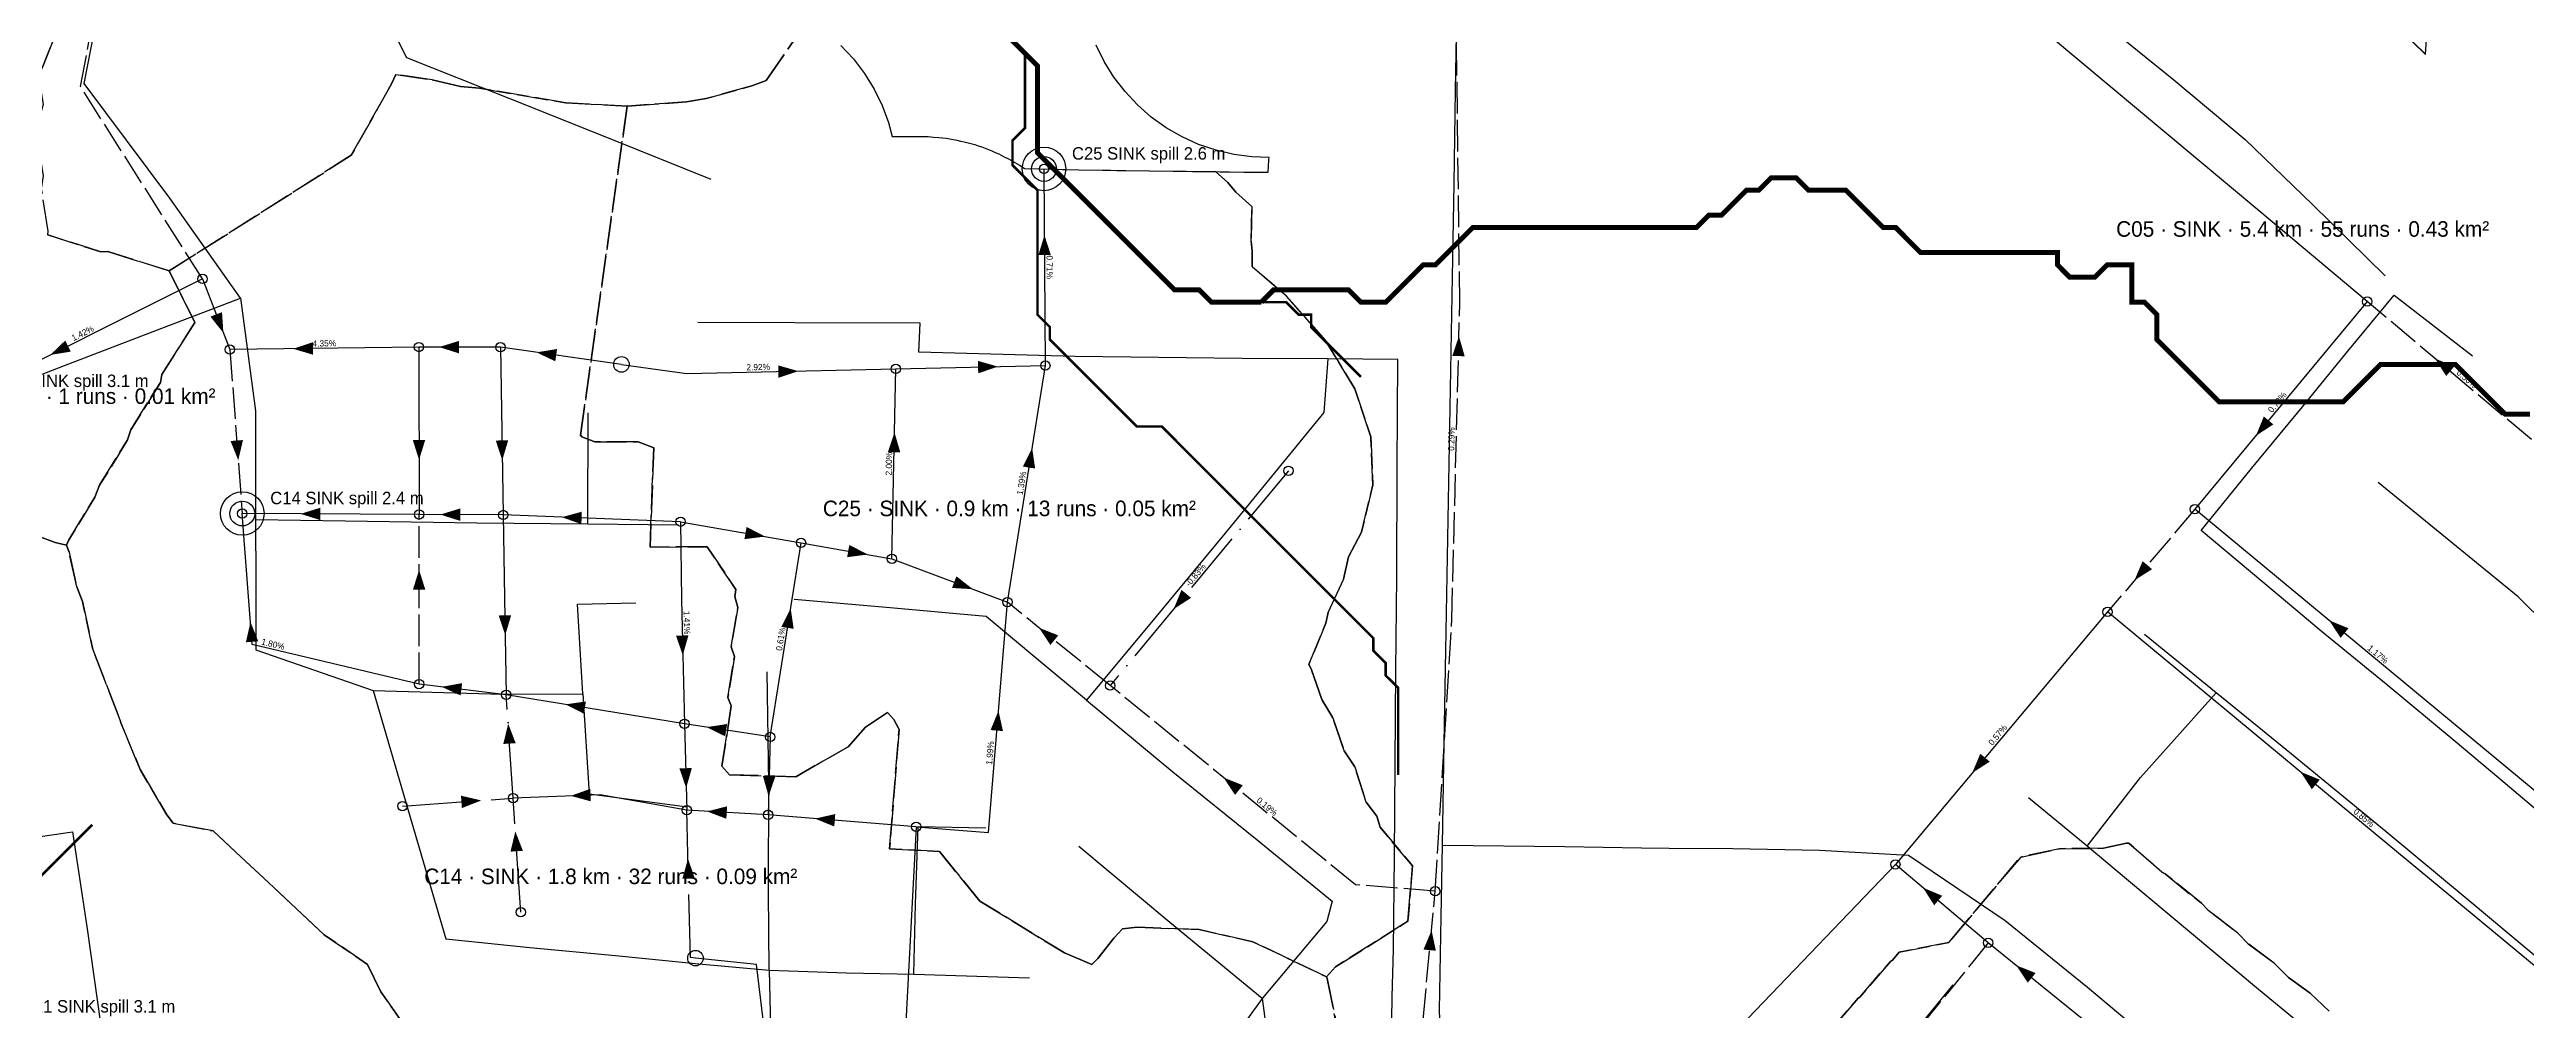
# Model space of a CAD drawing. Header units: metres. Extents: x 440276 to 476894, y 2561381 to 2578972.
# Drawn here: x 450322 to 451119, y 2569895 to 2570204 of the extents above; entities that cross this region are included whole.
import ezdxf
from ezdxf.enums import TextEntityAlignment as Align

# ---------------------------------------------------------------- set-up
doc = ezdxf.new("R2010")
doc.units = ezdxf.units.M
doc.header["$LTSCALE"] = 8
doc.linetypes.add('DASHDOT', pattern=[3.556, 2.54, -0.508, 0, -0.508])
doc.linetypes.add('DASHED', pattern=[1.524, 1.27, -0.254])
for name, color, linetype in [('A_ARROWS', 7, 'Continuous'), ('A_BUILT_2006', 252, 'Continuous'), ('A_CATCH_LABEL', 7, 'Continuous'), ('A_CATCHMENTS', 7, 'Continuous'), ('A_ENVELOPE', 3, 'Continuous'), ('A_GRADIENT', 8, 'Continuous'), ('A_JUNCTIONS', 8, 'Continuous'), ('A_OUTLET_LABEL', 7, 'Continuous'), ('A_OUTLETS', 7, 'Continuous'), ('A_RUNS', 7, 'Continuous'), ('A_STREAMS', 5, 'Continuous')]:
    doc.layers.add(name, color=color, linetype=linetype)

msp = doc.modelspace()

# ---------------------------------------------------------------- linework, layer by layer
at = {"layer": 'A_ARROWS', "color": 4}
for points in [[(450642.53, 2570144), (450644.58, 2570137.62), (450640.58, 2570137.59)], [(450322.65, 2570105.48), (450327.48, 2570110.13), (450329.27, 2570106.55)], [(450563.31, 2570100.27), (450556.96, 2570098.13), (450556.87, 2570102.13)], [(450627.58, 2570101.72), (450621.22, 2570099.58), (450621.13, 2570103.58)], [(450594.29, 2570080.57), (450596.16, 2570074.13), (450592.16, 2570074.21)], [(450638.58, 2570075.58), (450639.54, 2570068.95), (450635.59, 2570069.58)], [(450552.65, 2570047.09), (450546, 2570046.23), (450546.69, 2570050.17)], [(450585.7, 2570041.31), (450579.05, 2570040.44), (450579.74, 2570044.38)], [(450619.5, 2570030.16), (450612.81, 2570030.54), (450614.21, 2570034.29)], [(450684.08, 2570023.72), (450686.63, 2570029.92), (450689.71, 2570027.36)], [(450560.88, 2570024.04), (450561.85, 2570017.41), (450557.9, 2570018.03)], [(450640.74, 2570017.77), (450646.97, 2570015.29), (450644.45, 2570012.19)], [(450627.73, 2569991.06), (450629.19, 2569984.52), (450625.2, 2569984.85)], [(450700.15, 2569969.57), (450706.38, 2569967.09), (450703.85, 2569963.99)]]:
    msp.add_solid(points, dxfattribs=at)
at = {"layer": 'A_ARROWS', "color": 2}
for points in [[(450378.36, 2570112.55), (450374.19, 2570117.8), (450377.92, 2570119.24)], [(450400.77, 2570107.47), (450407.14, 2570109.56), (450407.19, 2570105.56)], [(450447.76, 2570108.01), (450454.17, 2570109.99), (450454.15, 2570105.99)], [(450479.11, 2570106.31), (450485.72, 2570107.39), (450485.16, 2570103.43)], [(450383.14, 2570071.57), (450380.66, 2570077.8), (450384.65, 2570078.11)], [(450441.31, 2570071.73), (450439.3, 2570078.13), (450443.3, 2570078.13)], [(450468.09, 2570071.59), (450465.99, 2570077.95), (450469.99, 2570078.02)], [(450403.19, 2570054.38), (450409.6, 2570056.35), (450409.58, 2570052.35)], [(450448.15, 2570054.15), (450454.56, 2570056.11), (450454.54, 2570052.11)], [(450487.22, 2570053.3), (450493.69, 2570055.06), (450493.54, 2570051.06)], [(450441.33, 2570036.37), (450443.33, 2570029.97), (450439.33, 2570029.97)], [(450387.09, 2570019.62), (450389.57, 2570013.39), (450385.59, 2570013.08)], [(450469.05, 2570015.32), (450466.94, 2570021.68), (450470.94, 2570021.75)], [(450526.16, 2570008.85), (450524, 2570015.2), (450527.99, 2570015.3)], [(450448.58, 2569998.74), (450455.18, 2569999.94), (450454.69, 2569995.97)], [(450488.37, 2569993.1), (450495, 2569994.04), (450494.36, 2569990.1)], [(450469.99, 2569986.89), (450472.41, 2569980.63), (450468.42, 2569980.37)], [(450533.8, 2569985.77), (450540.43, 2569986.78), (450539.83, 2569982.82)], [(450527.26, 2569966.18), (450525.09, 2569972.52), (450529.09, 2569972.63)], [(450553.77, 2569963.58), (450551.96, 2569970.03), (450555.95, 2569969.92)], [(450461.33, 2569962.21), (450455.09, 2569959.75), (450454.8, 2569963.74)], [(450490.09, 2569963.68), (450496.41, 2569965.93), (450496.57, 2569961.93)], [(450533.92, 2569958.68), (450540.42, 2569960.31), (450540.19, 2569956.32)], [(450568.69, 2569956.35), (450575.22, 2569957.83), (450574.91, 2569953.85)], [(450472.29, 2569952.26), (450474.72, 2569946.01), (450470.73, 2569945.74)], [(450527.86, 2569943.48), (450530.03, 2569937.13), (450526.03, 2569937.02)], [(450955.19, 2569909.18), (450961.43, 2569906.71), (450958.91, 2569903.6)]]:
    msp.add_solid(points, dxfattribs=at)
at = {"layer": 'A_ARROWS', "color": 3}
for points in [[(450775.9, 2570111.5), (450777.74, 2570105.06), (450773.74, 2570105.16)], [(451089.93, 2570104.34), (451096.11, 2570101.76), (451093.54, 2570098.69)], [(451032.31, 2570079.49), (451034.86, 2570085.69), (451037.94, 2570083.14)], [(450993.24, 2570033), (450995.86, 2570039.17), (450998.91, 2570036.58)], [(451055.9, 2570020.11), (451062.11, 2570017.57), (451059.56, 2570014.49)], [(450941.04, 2569971.06), (450943.63, 2569977.24), (450946.69, 2569974.67)], [(451046.66, 2569971.43), (451052.87, 2569968.89), (451050.32, 2569965.81)], [(450925.2, 2569934.15), (450931.39, 2569931.55), (450928.81, 2569928.49)], [(450767.08, 2569920.44), (450768.47, 2569913.88), (450764.49, 2569914.26)]]:
    msp.add_solid(points, dxfattribs=at)
at = {"layer": 'A_BUILT_2006', "color": 252}
for points in [[(450420.1, 2570235.02), (450437.26, 2570201.17)], [(450333.54, 2570192.73), (450340.19, 2570226.77)], [(450774.83, 2570190.56), (450775.35, 2570220.55)], [(450982.56, 2570212.82), (451005.9, 2570194)], [(450437.26, 2570201.17), (450470.17, 2570188.02)], [(451005.9, 2570194), (451028.9, 2570174.74)], [(450361.12, 2570155.94), (450333.54, 2570192.73)], [(450470.17, 2570188.02), (450502.67, 2570175.04)], [(450774.31, 2570160.56), (450774.83, 2570190.56)], [(450502.67, 2570175.04), (450535.17, 2570162.05)], [(451028.9, 2570174.74), (451050.55, 2570153.85)], [(450383.83, 2570123.75), (450361.12, 2570155.94)], [(450773.79, 2570130.57), (450774.31, 2570160.56)], [(451050.55, 2570153.85), (451073.87, 2570130.93)], [(450773.27, 2570100.57), (450773.79, 2570130.57)], [(450357.15, 2570113.51), (450383.83, 2570123.75)], [(450383.83, 2570123.75), (450388.69, 2570087.53)], [(451061.88, 2570106.67), (451076.76, 2570124.68)], [(451076.76, 2570124.68), (451102.01, 2570105.17)], [(450327.27, 2570102.04), (450357.15, 2570113.51)], [(450562.18, 2570115.86), (450530.96, 2570115.96)], [(450602.52, 2570115.75), (450562.18, 2570115.86)], [(450602.12, 2570106.32), (450602.52, 2570115.75)], [(450652.41, 2570105.02), (450602.12, 2570106.32)], [(451047.3, 2570088.84), (451061.88, 2570106.67)], [(450297.36, 2570090.55), (450327.27, 2570102.04)], [(450706.2, 2570104.31), (450652.41, 2570105.02)], [(450733.7, 2570104.21), (450706.2, 2570104.31)], [(450733.7, 2570104.21), (450732.47, 2570087.01)], [(450756.19, 2570104.01), (450733.7, 2570104.21)], [(450756.07, 2570069.26), (450756.19, 2570104.01)], [(450772.75, 2570070.58), (450773.27, 2570100.57)], [(450388.69, 2570087.53), (450388.7, 2570085.53), (450388.71, 2570052.52)], [(450495.57, 2570051.2), (450495.77, 2570086.89)], [(450732.47, 2570087.01), (450700.66, 2570048.19)], [(451030.93, 2570068.96), (451047.3, 2570088.84)], [(450755.87, 2570034.26), (450756.07, 2570069.26)], [(450772.23, 2570040.58), (450772.75, 2570070.58)], [(451014.67, 2570049.05), (451030.93, 2570068.96)], [(451095.69, 2570044.85), (451071.64, 2570064.48)], [(450388.71, 2570052.52), (450417.68, 2570052.09)], [(450388.71, 2570052.52), (450388.8, 2570032.25)], [(450417.68, 2570052.09), (450459.87, 2570051.52)], [(450459.87, 2570051.52), (450495.57, 2570051.2)], [(450495.57, 2570051.2), (450524.82, 2570050.85)], [(450700.66, 2570048.19), (450684.56, 2570028.8), (450678.45, 2570021.41)], [(451042.49, 2570025.73), (451014.67, 2570049.05)], [(451116.7, 2570027.72), (451095.69, 2570044.85)], [(450755.57, 2570004.05), (450755.87, 2570034.26)], [(450771.71, 2570010.58), (450772.23, 2570040.58)], [(450388.8, 2570032.25), (450388.75, 2570010.63)], [(450592.87, 2570024.1), (450562, 2570026.84)], [(451126.18, 2570018.33), (451116.7, 2570027.72)], [(450492.25, 2570025.33), (450511.07, 2570025.74)], [(450494.02, 2569996.47), (450492.25, 2570025.33)], [(450623.81, 2570021.36), (450592.87, 2570024.1)], [(450640.7, 2570007.26), (450623.81, 2570021.36)], [(450678.45, 2570021.41), (450656.05, 2569994.49)], [(451053.33, 2570016.6), (451042.49, 2570025.73)], [(450388.75, 2570010.63), (450426.56, 2569997.58)], [(450771.18, 2569980.59), (450771.71, 2570010.58)], [(451019.55, 2569996.86), (450996.45, 2570015.59)], [(451074.23, 2569999.59), (451053.33, 2570016.6)], [(450553.81, 2569967.78), (450553.28, 2570003.62)], [(450656.05, 2569994.49), (450640.7, 2570007.26)], [(450755.35, 2569974.06), (450755.57, 2570004.05)], [(450426.56, 2569997.58), (450437.65, 2569959.35)], [(450426.56, 2569997.58), (450468.02, 2569996.44)], [(450468.02, 2569996.44), (450494.02, 2569996.47)], [(450494.02, 2569996.47), (450496.07, 2569964.33)], [(450656.05, 2569994.49), (450683.86, 2569971.44)], [(450995.23, 2569969.62), (451019.55, 2569996.86)], [(451040.76, 2569979.53), (451019.55, 2569996.86)], [(451096.41, 2569981.2), (451074.23, 2569999.59)], [(450770.63, 2569947.86), (450771.18, 2569980.59)], [(451074.2, 2569952.14), (451040.76, 2569979.53)], [(451110.51, 2569969.34), (451096.41, 2569981.2)], [(450683.86, 2569971.44), (450710.95, 2569949.49)], [(450755.16, 2569944.26), (450755.35, 2569974.06)], [(450496.07, 2569964.33), (450527.7, 2569960.2)], [(450553.73, 2569932.87), (450553.81, 2569967.78)], [(450978.02, 2569947.53), (450959.1, 2569963.1)], [(450978.02, 2569947.53), (450995.23, 2569969.62)], [(451127.79, 2569954.82), (451110.51, 2569969.34)], [(450437.65, 2569959.35), (450449.91, 2569917.72)], [(450291.94, 2569946.64), (450329.8, 2569952.07)], [(450329.8, 2569952.07), (450334.53, 2569920.94)], [(450601, 2569928.88), (450601.9, 2569953.84)], [(450601.9, 2569953.84), (450623.72, 2569953.38)], [(450682.83, 2569922.99), (450653.63, 2569947.4)], [(450710.95, 2569949.49), (450735.14, 2569929.86)], [(450770.21, 2569924.73), (450770.63, 2569947.86)], [(450770.63, 2569947.86), (450809.96, 2569947.35)], [(450809.96, 2569947.35), (450834.61, 2569946.97)], [(450834.61, 2569946.97), (450843.49, 2569946.89), (450864.01, 2569946.71)], [(450864.01, 2569946.71), (450891.86, 2569946.17)], [(450891.86, 2569946.17), (450920.56, 2569944.6)], [(450990.71, 2569936.88), (450978.02, 2569947.53)], [(451100.9, 2569929.89), (451074.2, 2569952.14)], [(450754.8, 2569914.26), (450755.16, 2569944.26)], [(450920.56, 2569944.6), (450951.62, 2569923.58)], [(450553.92, 2569907.62), (450553.73, 2569932.87)], [(451011.63, 2569919.47), (450990.71, 2569936.88)], [(450600.51, 2569906.34), (450601, 2569928.88)], [(450712.63, 2569898.49), (450682.83, 2569922.99)], [(450733.43, 2569923.33), (450712.63, 2569898.49)], [(450735.14, 2569929.86), (450733.43, 2569923.33)], [(450769.69, 2569894.73), (450770.21, 2569924.73)], [(450951.62, 2569923.58), (450978.18, 2569902.12)], [(451125.86, 2569909.08), (451100.9, 2569929.89)], [(450334.53, 2569920.94), (450339.94, 2569882.91)], [(450449.91, 2569917.72), (450476.97, 2569914.9)], [(450476.97, 2569914.9), (450504.47, 2569912.34)], [(450754.18, 2569884.27), (450754.46, 2569899.02), (450754.8, 2569914.26)], [(451032.48, 2569901.99), (451011.63, 2569919.47)], [(450504.47, 2569912.34), (450531.34, 2569909.65)], [(450531.34, 2569909.65), (450553.92, 2569907.62)], [(450553.92, 2569907.62), (450578.8, 2569906.73)], [(450553.92, 2569907.62), (450554.98, 2569861.94)], [(450578.8, 2569906.73), (450600.51, 2569906.34)], [(450600.51, 2569906.34), (450637.68, 2569905.14)], [(450712.63, 2569898.49), (450690.43, 2569867.72)], [(450712.63, 2569898.49), (450717.37, 2569862.77)], [(450912.81, 2569875.94), (450934.91, 2569902.9)], [(450978.18, 2569902.12), (451011.36, 2569874.33)], [(451059.27, 2569879.85), (451032.48, 2569901.99)], [(450770.77, 2569862.33), (450769.69, 2569894.73)]]:
    msp.add_lwpolyline(points, dxfattribs=at)
at = {"layer": 'A_CATCHMENTS', "color": 3, "linetype": 'DASHED'}
for points in [[(451070.55, 2570217.92), (451086.9, 2570202.15), (451086.9, 2570202.28), (451087.31, 2570208.16)], [(450737.76, 2569883.7), (450733.54, 2569904.98), (450733.24, 2569905.51), (450736.19, 2569908.66), (450759.49, 2569923.4), (450760.95, 2569941.13), (450750.56, 2569953.61), (450749.5, 2569957.18), (450746.06, 2569961.68), (450742.36, 2569972.97), (450738.94, 2569978.18), (450735.32, 2569988.75), (450731.79, 2569994.65), (450728.31, 2570004.53), (450727.55, 2570005.88), (450733.08, 2570019.18), (450733.81, 2570022.64), (450738.75, 2570033.33), (450740.35, 2570040.56), (450744.57, 2570048.51), (450748.23, 2570063.75), (450747.52, 2570079.1), (450742.44, 2570094.55), (450732.99, 2570110.12), (450720.4, 2570124.41), (450709.34, 2570133.94), (450709.4, 2570138.84), (450709.07, 2570142.04), (450709.25, 2570153.18), (450704.15, 2570157.82), (450701.51, 2570160.93), (450697.52, 2570164.43), (450706.7, 2570164.31), (450714.47, 2570164.28), (450714.72, 2570168.11), (450714.87, 2570169), (450709.3, 2570169.18), (450703.46, 2570169.95), (450697.73, 2570171.29), (450692.15, 2570173.18), (450686.79, 2570175.61), (450681.69, 2570178.56), (450676.9, 2570181.99), (450672.48, 2570185.87), (450668.45, 2570190.17), (450664.87, 2570194.84), (450661.76, 2570199.84), (450659.16, 2570205.12)], [(450303.76, 2570052.86), (450324.21, 2570045.12), (450327.84, 2570044.32), (450328.69, 2570042.09), (450331.21, 2570030.87), (450333.03, 2570026.14), (450336.38, 2570010.78), (450345.16, 2569988.01), (450345.38, 2569987.14), (450351.58, 2569972.13), (450360.13, 2569957.56), (450362.22, 2569954.85), (450375.05, 2569952.42), (450410.78, 2569919.04), (450424.69, 2569909.49), (450429.02, 2569900.68), (450438.14, 2569887.64)], [(451055.84, 2569894.43), (451049.79, 2569900.25), (451042.81, 2569905.28), (451038.17, 2569909.89), (451029.8, 2569916.14), (451026.52, 2569919.52), (451016.81, 2569927.03), (451014.86, 2569929.12), (451003.07, 2569938.57), (451002.09, 2569939.15), (450991.55, 2569948.34), (450991.31, 2569948.49), (450990.63, 2569948.44), (450983.28, 2569946.84), (450969.17, 2569946.69), (450956.63, 2569944), (450933.49, 2569916.54), (450917.56, 2569913.38), (450915.37, 2569910.81), (450914.74, 2569910.46), (450904.84, 2569898.91), (450904.34, 2569898.63), (450894.32, 2569887.01)]]:
    msp.add_lwpolyline(points, dxfattribs=at)
at = {"layer": 'A_CATCHMENTS', "color": 1, "linetype": 'DASHED'}
msp.add_lwpolyline([(450565.76, 2570212.15), (450553, 2570193.78), (450548.39, 2570192.01), (450533.67, 2570187.93), (450527.32, 2570186.83), (450508.26, 2570185.52), (450488.54, 2570186.51), (450460.77, 2570191.31), (450454.63, 2570191.8), (450445.5, 2570193.98), (450433.84, 2570195.69), (450432.49, 2570192.71), (450419.52, 2570169.71), (450360.92, 2570132.5), (450341.21, 2570138.76), (450338.95, 2570138.63), (450321.86, 2570144.06), (450321.96, 2570145.3), (450319.86, 2570158.93), (450320.48, 2570163.13), (450318.16, 2570177.84), (450320.45, 2570186.09), (450318.93, 2570195.03), (450323.96, 2570207.5)], dxfattribs=at)
at = {"layer": 'A_CATCHMENTS', "color": 4, "linetype": 'DASHED'}
for points in [[(450577.06, 2570205.01), (450581.07, 2570200.7), (450584.64, 2570196.01), (450587.73, 2570191), (450590.31, 2570185.71), (450592.36, 2570180.19), (450593.53, 2570175.78), (450602.67, 2570175.75), (450603.87, 2570175.69), (450605.08, 2570175.7), (450606.81, 2570175.54), (450608.55, 2570175.45), (450609.74, 2570175.27), (450610.94, 2570175.16), (450612.65, 2570174.83), (450614.38, 2570174.57), (450615.54, 2570174.28), (450616.72, 2570174.05), (450618.39, 2570173.56), (450620.08, 2570173.13), (450621.21, 2570172.72), (450622.37, 2570172.38), (450623.98, 2570171.72), (450625.62, 2570171.13), (450626.71, 2570170.61), (450627.82, 2570170.16), (450629.36, 2570169.35), (450630.94, 2570168.6), (450631.97, 2570167.98), (450633.03, 2570167.42), (450634.49, 2570166.46), (450635.98, 2570165.56), (450636.12, 2570165.46), (450653.58, 2570165.01), (450697.52, 2570164.43), (450701.51, 2570160.93), (450704.15, 2570157.82), (450709.25, 2570153.18), (450709.07, 2570142.04), (450709.4, 2570138.84), (450709.34, 2570133.94), (450720.4, 2570124.41), (450732.99, 2570110.12), (450742.44, 2570094.55), (450747.52, 2570079.1), (450748.23, 2570063.75), (450744.57, 2570048.51), (450740.35, 2570040.56), (450738.75, 2570033.33), (450733.81, 2570022.64), (450733.08, 2570019.18), (450727.55, 2570005.88), (450728.31, 2570004.53), (450731.79, 2569994.65), (450735.32, 2569988.75), (450738.94, 2569978.18), (450742.36, 2569972.97), (450746.06, 2569961.68), (450749.5, 2569957.18), (450750.56, 2569953.61), (450760.95, 2569941.13), (450759.49, 2569923.4), (450736.19, 2569908.66), (450733.24, 2569905.51), (450709.62, 2569916.78), (450692.29, 2569920.69), (450672.4, 2569921.45), (450667.64, 2569920.94), (450664.83, 2569917.97), (450659.71, 2569911.34), (450657.79, 2569909.44), (450648.93, 2569913.18), (450621.78, 2569929.84), (450608.8, 2569945.75), (450592.71, 2569946.6), (450595.77, 2569985.03), (450594.05, 2569988.21), (450592, 2569990.47), (450584.91, 2569985.78), (450579.34, 2569979.5), (450562.58, 2569969.84), (450541.23, 2569970.45), (450538.76, 2569973.26), (450541.73, 2569992.62), (450540.7, 2569995.34), (450542.79, 2570008.45), (450541.76, 2570011.63), (450543.85, 2570024.29), (450542.87, 2570027.76), (450542.87, 2570027.76), (450543.25, 2570030.04), (450534.04, 2570043.81), (450515.63, 2570043.64), (450516.84, 2570075.66), (450511.84, 2570077.51), (450497.85, 2570077.51), (450493.69, 2570079.12), (450493.27, 2570079.64), (450508.26, 2570185.52), (450527.32, 2570186.83), (450533.67, 2570187.93), (450548.39, 2570192.01), (450553, 2570193.78), (450565.76, 2570212.15)], [(450323.96, 2570207.5), (450318.93, 2570195.03)], [(450321.86, 2570144.06), (450338.95, 2570138.63), (450341.21, 2570138.76), (450360.92, 2570132.5), (450369.19, 2570115.92), (450358.6, 2570099.24), (450358.09, 2570096.65), (450348.58, 2570081.41), (450347.55, 2570078.18), (450338.54, 2570063.62), (450337.04, 2570059.7), (450328.49, 2570045.85), (450327.84, 2570044.32), (450324.21, 2570045.12), (450303.76, 2570052.86)]]:
    msp.add_lwpolyline(points, dxfattribs=at)
at = {"layer": 'A_CATCHMENTS', "color": 2, "linetype": 'DASHED'}
for points in [[(450438.14, 2569887.64), (450429.02, 2569900.68), (450424.69, 2569909.49), (450410.78, 2569919.04), (450375.05, 2569952.42), (450362.22, 2569954.85), (450362.22, 2569954.85), (450360.13, 2569957.56), (450351.58, 2569972.13), (450345.38, 2569987.14), (450345.16, 2569988.01), (450336.38, 2570010.78), (450333.03, 2570026.14), (450331.21, 2570030.87), (450328.69, 2570042.09), (450327.84, 2570044.32), (450328.49, 2570045.85), (450337.04, 2570059.7), (450338.54, 2570063.62), (450347.55, 2570078.18), (450348.58, 2570081.41), (450358.09, 2570096.65), (450358.6, 2570099.24), (450369.19, 2570115.92), (450360.92, 2570132.5), (450419.52, 2570169.71), (450432.49, 2570192.71), (450433.84, 2570195.69), (450445.5, 2570193.98), (450454.63, 2570191.8), (450460.77, 2570191.31), (450488.54, 2570186.51), (450508.26, 2570185.52), (450493.27, 2570079.64), (450493.69, 2570079.12), (450497.85, 2570077.51), (450511.84, 2570077.51), (450516.84, 2570075.66), (450515.63, 2570043.64), (450534.04, 2570043.81), (450543.25, 2570030.04), (450542.87, 2570027.76), (450543.85, 2570024.29), (450541.76, 2570011.63), (450542.79, 2570008.45), (450540.7, 2569995.34), (450541.73, 2569992.62), (450538.76, 2569973.26), (450541.23, 2569970.45), (450562.58, 2569969.84), (450579.34, 2569979.5), (450584.91, 2569985.78), (450592, 2569990.47), (450594.05, 2569988.21), (450595.77, 2569985.03), (450592.71, 2569946.6), (450608.8, 2569945.75), (450621.78, 2569929.84), (450648.93, 2569913.18), (450657.79, 2569909.44), (450659.71, 2569911.34), (450664.83, 2569917.97), (450667.64, 2569920.94), (450672.4, 2569921.45), (450692.29, 2569920.69), (450709.62, 2569916.78), (450733.24, 2569905.51), (450733.54, 2569904.98), (450737.76, 2569883.7)], [(450894.32, 2569887.01), (450904.34, 2569898.63), (450904.84, 2569898.91), (450914.74, 2569910.46), (450915.37, 2569910.81), (450917.56, 2569913.38), (450933.49, 2569916.54), (450956.63, 2569944), (450969.17, 2569946.69), (450983.28, 2569946.84), (450990.63, 2569948.44), (450991.31, 2569948.49), (450991.55, 2569948.34), (451002.09, 2569939.15), (451003.07, 2569938.57), (451014.86, 2569929.12), (451016.81, 2569927.03), (451026.52, 2569919.52), (451029.8, 2569916.14), (451038.17, 2569909.89), (451042.81, 2569905.28), (451049.79, 2569900.25), (451055.84, 2569894.43)]]:
    msp.add_lwpolyline(points, dxfattribs=at)
at = {"layer": 'A_ENVELOPE', "color": 3}
for points in [[(451070.55, 2570217.92), (451086.9, 2570202.15), (451086.9, 2570202.28), (451087.31, 2570208.16)], [(450577.06, 2570205.01), (450581.07, 2570200.7), (450584.64, 2570196.01), (450587.73, 2570191), (450590.31, 2570185.71), (450592.36, 2570180.19), (450593.53, 2570175.78), (450602.67, 2570175.75), (450603.87, 2570175.69), (450605.08, 2570175.7), (450606.81, 2570175.54), (450608.55, 2570175.45), (450609.74, 2570175.27), (450610.94, 2570175.16), (450612.65, 2570174.83), (450614.38, 2570174.57), (450615.54, 2570174.28), (450616.72, 2570174.05), (450618.39, 2570173.56), (450620.08, 2570173.13), (450621.21, 2570172.72), (450622.37, 2570172.38), (450623.98, 2570171.72), (450625.62, 2570171.13), (450626.71, 2570170.61), (450627.82, 2570170.16), (450629.36, 2570169.35), (450630.94, 2570168.6), (450631.97, 2570167.98), (450633.03, 2570167.42), (450634.49, 2570166.46), (450635.98, 2570165.56), (450636.12, 2570165.46), (450653.58, 2570165.01), (450706.7, 2570164.31), (450714.47, 2570164.28), (450714.72, 2570168.11), (450714.87, 2570169), (450709.3, 2570169.18), (450703.46, 2570169.95), (450697.73, 2570171.29), (450692.15, 2570173.18), (450686.79, 2570175.61), (450681.69, 2570178.56), (450676.9, 2570181.99), (450672.48, 2570185.87), (450668.45, 2570190.17), (450664.87, 2570194.84), (450661.76, 2570199.84), (450659.16, 2570205.12)]]:
    msp.add_lwpolyline(points, dxfattribs=at)
at = {"layer": 'A_JUNCTIONS'}
for centre in [(450642.39, 2570165.3), (450371.66, 2570129.93), (451068.13, 2570122.63), (450380.43, 2570107.19), (450441.27, 2570108.03), (450467.49, 2570107.95), (450594.71, 2570100.98), (450642.82, 2570102.06), (450721.06, 2570068.25), (450384.44, 2570054.48), (450441.32, 2570054.2), (450468.39, 2570054.01), (450525.47, 2570051.86), (451012.7, 2570055.86), (450564.21, 2570045.07), (450593.46, 2570039.95), (450630.62, 2570025.98), (450984.59, 2570022.83), (450441.34, 2569999.62), (450469.38, 2569996.19), (450663.68, 2569999.16), (450526.72, 2569986.86), (450554.31, 2569982.62), (450471.57, 2569962.95), (450435.99, 2569960.38), (450527.45, 2569959.06), (450553.6, 2569957.55), (450601.28, 2569953.75), (450916.31, 2569941.65), (450768.27, 2569933.01), (450474.05, 2569926.25), (450946.2, 2569916.45)]:
    msp.add_circle(centre, 1.5, dxfattribs=at)
at = {"layer": 'A_JUNCTIONS', "color": 30}
for centre in [(450506.43, 2570102.44), (450530.25, 2569911.5)]:
    msp.add_circle(centre, 2.5, dxfattribs=at)
at = {"layer": 'A_OUTLETS', "color": 1}
for centre, radius in [((450642.39, 2570165.3), 7), ((450642.39, 2570165.3), 4), ((450384.44, 2570054.48), 7), ((450384.44, 2570054.48), 4)]:
    msp.add_circle(centre, radius, dxfattribs=at)
at = {"layer": 'A_RUNS', "color": 1, "linetype": 'DASHED'}
msp.add_lwpolyline([(450371.66, 2570129.93), (450332.39, 2570191.76), (450353.92, 2570306.69)], dxfattribs=at)
at = {"layer": 'A_RUNS', "color": 3}
for points in [[(451068.13, 2570122.63), (451032.93, 2570152.16), (450956.14, 2570216.22), (450878.97, 2570279.82), (450773.91, 2570278.21)], [(451068.13, 2570122.63), (451012.7, 2570055.86)], [(451128.41, 2569960.1), (451012.7, 2570055.86)], [(450984.59, 2570022.83), (450916.31, 2569941.65)], [(451147.48, 2569887.95), (451063.86, 2569957.19), (450984.59, 2570022.83)], [(450916.31, 2569941.65), (450868.84, 2569892.07), (450764.36, 2569891.63)], [(450946.2, 2569916.45), (450916.31, 2569941.65)]]:
    msp.add_lwpolyline(points, dxfattribs=at)
at = {"layer": 'A_RUNS', "color": 3, "linetype": 'DASHED'}
for points in [[(450768.27, 2569933.01), (450773.6, 2570020.42), (450776.17, 2570122.17), (450774.89, 2570223.95)], [(451130.28, 2570070.47), (451068.13, 2570122.63)], [(451012.7, 2570055.86), (450984.59, 2570022.83)], [(450764.36, 2569891.63), (450768.27, 2569933.01)]]:
    msp.add_lwpolyline(points, dxfattribs=at)
at = {"layer": 'A_RUNS', "color": 4}
for points in [[(450642.82, 2570102.06), (450642.39, 2570165.3)], [(450371.66, 2570129.93), (450295.94, 2570092.16)], [(450506.43, 2570102.44), (450527.47, 2570099.46), (450594.71, 2570100.98)], [(450593.46, 2570039.95), (450594.71, 2570100.98)], [(450594.71, 2570100.98), (450642.82, 2570102.06)], [(450630.62, 2570025.98), (450642.82, 2570102.06)], [(450525.47, 2570051.86), (450564.21, 2570045.07)], [(450554.31, 2569982.62), (450564.21, 2570045.07)], [(450564.21, 2570045.07), (450593.46, 2570039.95)], [(450593.46, 2570039.95), (450630.62, 2570025.98)], [(450601.28, 2569953.75), (450624.48, 2569951.91), (450630.62, 2570025.98)]]:
    msp.add_lwpolyline(points, dxfattribs=at)
at = {"layer": 'A_RUNS', "color": 2}
for points in [[(450371.66, 2570129.93), (450380.43, 2570107.19)], [(450441.27, 2570108.03), (450380.43, 2570107.19)], [(450467.49, 2570107.95), (450441.27, 2570108.03)], [(450441.27, 2570108.03), (450441.32, 2570054.2)], [(450506.43, 2570102.44), (450467.49, 2570107.95)], [(450467.49, 2570107.95), (450468.39, 2570054.01)], [(450441.34, 2569999.62), (450387.64, 2570012.39), (450384.44, 2570054.48)], [(450441.32, 2570054.2), (450384.44, 2570054.48)], [(450468.39, 2570054.01), (450441.32, 2570054.2)], [(450525.47, 2570051.86), (450468.39, 2570054.01)], [(450468.39, 2570054.01), (450468.84, 2570027.41), (450469.38, 2569996.19)], [(450525.47, 2570051.86), (450525.7, 2570026.74), (450526.72, 2569986.86)], [(450469.38, 2569996.19), (450441.34, 2569999.62)], [(450526.72, 2569986.86), (450469.38, 2569996.19)], [(450554.31, 2569982.62), (450526.72, 2569986.86)], [(450526.72, 2569986.86), (450527.45, 2569959.06)], [(450554.31, 2569982.62), (450553.6, 2569957.55)], [(450527.45, 2569959.06), (450499.59, 2569964.05), (450471.57, 2569962.95)], [(450553.6, 2569957.55), (450527.45, 2569959.06)], [(450601.28, 2569953.75), (450553.6, 2569957.55)], [(450601.28, 2569953.75), (450595.34, 2569842.08), (450603.55, 2569818.55)], [(450976.46, 2569891.98), (450946.2, 2569916.45)], [(450594.99, 2569783.89), (450576.6, 2569803.32), (450555.95, 2569859.1), (450549.91, 2569909.43), (450530.25, 2569911.5)]]:
    msp.add_lwpolyline(points, dxfattribs=at)
at = {"layer": 'A_RUNS', "color": 2, "linetype": 'DASHED'}
for points in [[(450380.43, 2570107.19), (450384.44, 2570054.48)], [(450441.34, 2569999.62), (450441.33, 2570028.03), (450441.32, 2570054.2)], [(450946.2, 2569916.45), (450883.28, 2569838.93), (450810.31, 2569840.66), (450810.77, 2569791.29)]]:
    msp.add_lwpolyline(points, dxfattribs=at)
at = {"layer": 'A_RUNS', "color": 4, "linetype": 'DASHDOT'}
msp.add_lwpolyline([(450721.06, 2570068.25), (450663.68, 2569999.16)], dxfattribs=at)
at = {"layer": 'A_RUNS', "color": 4, "linetype": 'DASHED'}
for points in [[(450663.68, 2569999.16), (450630.62, 2570025.98)], [(450768.27, 2569933.01), (450742.6, 2569935.12), (450663.68, 2569999.16)]]:
    msp.add_lwpolyline(points, dxfattribs=at)
at = {"layer": 'A_RUNS', "color": 2, "linetype": 'DASHDOT'}
for points in [[(450471.57, 2569962.95), (450469.38, 2569996.19)], [(450435.99, 2569960.38), (450471.57, 2569962.95)], [(450474.05, 2569926.25), (450471.57, 2569962.95)], [(450530.25, 2569911.5), (450528.69, 2569911.67), (450527.45, 2569959.06)]]:
    msp.add_lwpolyline(points, dxfattribs=at)
at = {"layer": 'A_STREAMS', "color": 5}
for points, const_width in [([(450636.28, 2570202.49), (450632.28, 2570206.49), (450628.28, 2570210.49), (450624.28, 2570214.5), (450620.28, 2570218.5), (450616.27, 2570218.5), (450612.27, 2570222.5)], 1.6), ([(450756.34, 2569970.39), (450756.34, 2569974.39), (450756.34, 2569978.39), (450756.34, 2569982.39), (450756.34, 2569986.39), (450756.34, 2569990.4), (450756.34, 2569994.4), (450756.34, 2569998.4), (450752.33, 2570002.4), (450752.33, 2570006.4), (450748.33, 2570010.41), (450748.33, 2570014.41), (450744.33, 2570018.41), (450740.33, 2570022.41), (450736.33, 2570026.41), (450732.32, 2570030.41), (450728.32, 2570034.42), (450724.32, 2570038.42), (450720.32, 2570042.42), (450716.32, 2570046.42), (450712.32, 2570050.42), (450708.31, 2570054.42), (450704.31, 2570058.43), (450700.31, 2570062.43), (450696.31, 2570066.43), (450692.31, 2570070.43), (450688.31, 2570074.43), (450684.3, 2570078.44), (450680.3, 2570082.44), (450676.3, 2570082.44), (450672.3, 2570082.44), (450668.3, 2570086.44), (450664.29, 2570090.44), (450660.29, 2570094.44), (450656.29, 2570098.44), (450652.29, 2570102.45), (450648.29, 2570106.45), (450644.29, 2570110.45), (450644.29, 2570114.45), (450640.28, 2570118.45), (450640.28, 2570122.46), (450640.28, 2570126.46), (450640.28, 2570130.46), (450640.28, 2570134.46), (450640.28, 2570138.46), (450640.28, 2570142.46), (450640.28, 2570146.47), (450640.28, 2570150.47), (450640.28, 2570154.47), (450640.28, 2570158.47), (450636.28, 2570162.47), (450632.28, 2570166.47), (450632.28, 2570170.48), (450632.28, 2570174.48), (450636.28, 2570178.48), (450636.28, 2570182.48), (450636.28, 2570186.48), (450636.28, 2570190.49), (450636.28, 2570194.49), (450636.28, 2570198.49), (450636.28, 2570202.49)], 0.8), ([(450712.32, 2570122.46), (450708.31, 2570122.46), (450704.31, 2570122.46), (450700.31, 2570122.46), (450696.31, 2570122.46), (450692.31, 2570126.46), (450688.31, 2570126.46), (450684.3, 2570126.46), (450680.3, 2570130.46), (450676.3, 2570134.46), (450672.3, 2570138.46), (450668.3, 2570142.46), (450664.29, 2570146.47), (450660.29, 2570150.47), (450656.29, 2570154.47), (450652.29, 2570158.47), (450648.29, 2570162.47), (450644.29, 2570166.47), (450640.28, 2570170.48), (450640.28, 2570174.48), (450640.28, 2570178.48), (450640.28, 2570182.48), (450640.28, 2570186.48), (450640.28, 2570190.49), (450640.28, 2570194.49), (450640.28, 2570198.49), (450636.28, 2570202.49)], 1.6), ([(451120.49, 2570086.44), (451116.49, 2570086.44), (451112.49, 2570086.44), (451108.49, 2570090.44), (451104.49, 2570094.44), (451100.49, 2570098.44), (451096.48, 2570102.45), (451092.48, 2570102.45), (451088.48, 2570102.45), (451084.48, 2570102.45), (451080.48, 2570102.45), (451076.47, 2570102.45), (451072.47, 2570102.45), (451068.47, 2570098.44), (451064.47, 2570094.44), (451060.47, 2570090.44), (451056.47, 2570090.44), (451052.46, 2570090.44), (451048.46, 2570090.44), (451044.46, 2570090.44), (451040.46, 2570090.44), (451036.46, 2570090.44), (451032.46, 2570090.44), (451028.45, 2570090.44), (451024.45, 2570090.44), (451020.45, 2570090.44), (451016.45, 2570094.44), (451012.45, 2570098.44), (451008.45, 2570102.45), (451004.44, 2570106.45), (451000.44, 2570110.45), (451000.44, 2570114.45), (451000.44, 2570118.45), (450996.44, 2570122.46), (450992.44, 2570122.46), (450992.44, 2570126.46), (450992.44, 2570130.46), (450992.44, 2570134.46), (450988.44, 2570134.46), (450984.43, 2570134.46), (450980.43, 2570130.46), (450976.43, 2570130.46), (450972.43, 2570130.46), (450968.43, 2570134.46), (450968.43, 2570138.46), (450964.43, 2570138.46), (450960.42, 2570138.46), (450956.42, 2570138.46), (450952.42, 2570138.46), (450948.42, 2570138.46), (450944.42, 2570138.46), (450940.42, 2570138.46), (450936.41, 2570138.46), (450932.41, 2570138.46), (450928.41, 2570138.46), (450924.41, 2570138.46), (450920.41, 2570142.46), (450916.4, 2570146.47), (450912.4, 2570146.47), (450908.4, 2570150.47), (450904.4, 2570154.47), (450900.4, 2570158.47), (450896.4, 2570158.47), (450892.39, 2570158.47), (450888.39, 2570158.47), (450884.39, 2570162.47), (450880.39, 2570162.47), (450876.39, 2570162.47), (450872.39, 2570158.47), (450868.38, 2570158.47), (450864.38, 2570154.47), (450860.38, 2570150.47), (450856.38, 2570150.47), (450852.38, 2570146.47), (450848.38, 2570146.47), (450844.37, 2570146.47), (450840.37, 2570146.47), (450836.37, 2570146.47), (450832.37, 2570146.47), (450828.37, 2570146.47), (450824.36, 2570146.47), (450820.36, 2570146.47), (450816.36, 2570146.47), (450812.36, 2570146.47), (450808.36, 2570146.47), (450804.36, 2570146.47), (450800.35, 2570146.47), (450796.35, 2570146.47), (450792.35, 2570146.47), (450788.35, 2570146.47), (450784.35, 2570146.47), (450780.35, 2570146.47), (450776.34, 2570142.46), (450772.34, 2570138.46), (450768.34, 2570134.46), (450764.34, 2570134.46), (450760.34, 2570130.46), (450756.34, 2570126.46), (450752.33, 2570122.46), (450748.33, 2570122.46), (450744.33, 2570122.46), (450740.33, 2570126.46), (450736.33, 2570126.46), (450732.32, 2570126.46), (450728.32, 2570126.46), (450724.32, 2570126.46), (450720.32, 2570126.46), (450716.32, 2570126.46), (450712.32, 2570122.46)], 1.6), ([(450744.33, 2570098.44), (450740.33, 2570102.45), (450736.33, 2570106.45), (450732.32, 2570110.45), (450728.32, 2570114.45), (450728.32, 2570118.45), (450724.32, 2570118.45), (450720.32, 2570122.46), (450716.32, 2570122.46), (450712.32, 2570122.46)], 0.8), ([(450336.15, 2569954.38), (450332.15, 2569950.38), (450328.15, 2569946.38), (450324.15, 2569942.37), (450320.14, 2569938.37), (450316.14, 2569934.37), (450312.14, 2569930.37), (450312.14, 2569926.37), (450312.14, 2569922.37), (450312.14, 2569918.36), (450312.14, 2569914.36), (450308.14, 2569910.36), (450304.14, 2569906.36), (450300.14, 2569902.36), (450296.13, 2569902.36), (450292.13, 2569902.36)], 0.8)]:
    msp.add_lwpolyline(points, dxfattribs=dict(at, const_width=const_width))

# ---------------------------------------------------------------- texts
at = {"layer": 'A_CATCH_LABEL', "color": 3}
msp.add_text('C05 · SINK · 5.4 km · 55 runs · 0.43 km²', height=5, dxfattribs=at).set_placement((451047.36, 2570145.99), align=Align.MIDDLE_CENTER)
at = {"layer": 'A_CATCH_LABEL', "color": 4}
for s, p in [('C87 · SINK · 0.1 km · 1 runs · 0.01 km²', (450317.67, 2570092.23)), ('C25 · SINK · 0.9 km · 13 runs · 0.05 km²', (450631.25, 2570056.13))]:
    msp.add_text(s, height=5, dxfattribs=at).set_placement(p, align=Align.MIDDLE_CENTER)
at = {"layer": 'A_CATCH_LABEL', "color": 2}
msp.add_text('C14 · SINK · 1.8 km · 32 runs · 0.09 km²', height=5, dxfattribs=at).set_placement((450503, 2569937.79), align=Align.MIDDLE_CENTER)
at = {"layer": 'A_GRADIENT', "color": 4}
for s, rotation, p in [('0.71%', 270.39678, (450642.61, 2570133.68)), ('1.42%', 26.51013, (450333.8, 2570111.05)), ('2.92%', 1.29167, (450550.47, 2570099.98)), ('2.00%', 88.8345, (450594.08, 2570070.46)), ('1.39%', 80.88748, (450636.72, 2570064.02)), ('-0.83%', 50.29145, (450692.37, 2570033.7)), ('0.61%', 80.99476, (450559.26, 2570013.85)), ('1.99%', 85.25961, (450626.59, 2569977.35)), ('0.19%', 320.94394, (450713.14, 2569959.02))]:
    msp.add_text(s, height=2, rotation=rotation, dxfattribs=at).set_placement(p, align=Align.BOTTOM_CENTER)
at = {"layer": 'A_GRADIENT', "color": 2}
for s, rotation, p in [('4.35%', 0.7945, (450410.85, 2570107.61)), ('1.41%', -88.538, (450525.89, 2570019.35)), ('1.80%', 346.62379, (450393.96, 2570010.89))]:
    msp.add_text(s, height=2, rotation=rotation, dxfattribs=at).set_placement(p, align=Align.BOTTOM_CENTER)
at = {"layer": 'A_GRADIENT', "color": 3}
for s, rotation, p in [('0.50%', 319.99439, (451099.2, 2570096.55)), ('0.72%', 50.29967, (451040.41, 2570089.25)), ('0.29%', 88.55329, (450775.06, 2570078.4)), ('1.17%', 320.39011, (451070.55, 2570007.98)), ('0.57%', 49.93593, (450950.45, 2569982.24)), ('0.85%', 320.37451, (451066.03, 2569955.39))]:
    msp.add_text(s, height=2, rotation=rotation, dxfattribs=at).set_placement(p, align=Align.BOTTOM_CENTER)
at = {"layer": 'A_OUTLET_LABEL', "color": 1}
for s, p in [('C25 SINK spill 2.6 m', (450651.39, 2570168.3)), ('C87 SINK spill 3.1 m', (450304.94, 2570095.16)), ('C14 SINK spill 2.4 m', (450393.44, 2570057.48)), ('C11 SINK spill 3.1 m', (450313.53, 2569894))]:
    msp.add_text(s, height=4, dxfattribs=at).set_placement(p)

doc.saveas('drawing.dxf')
